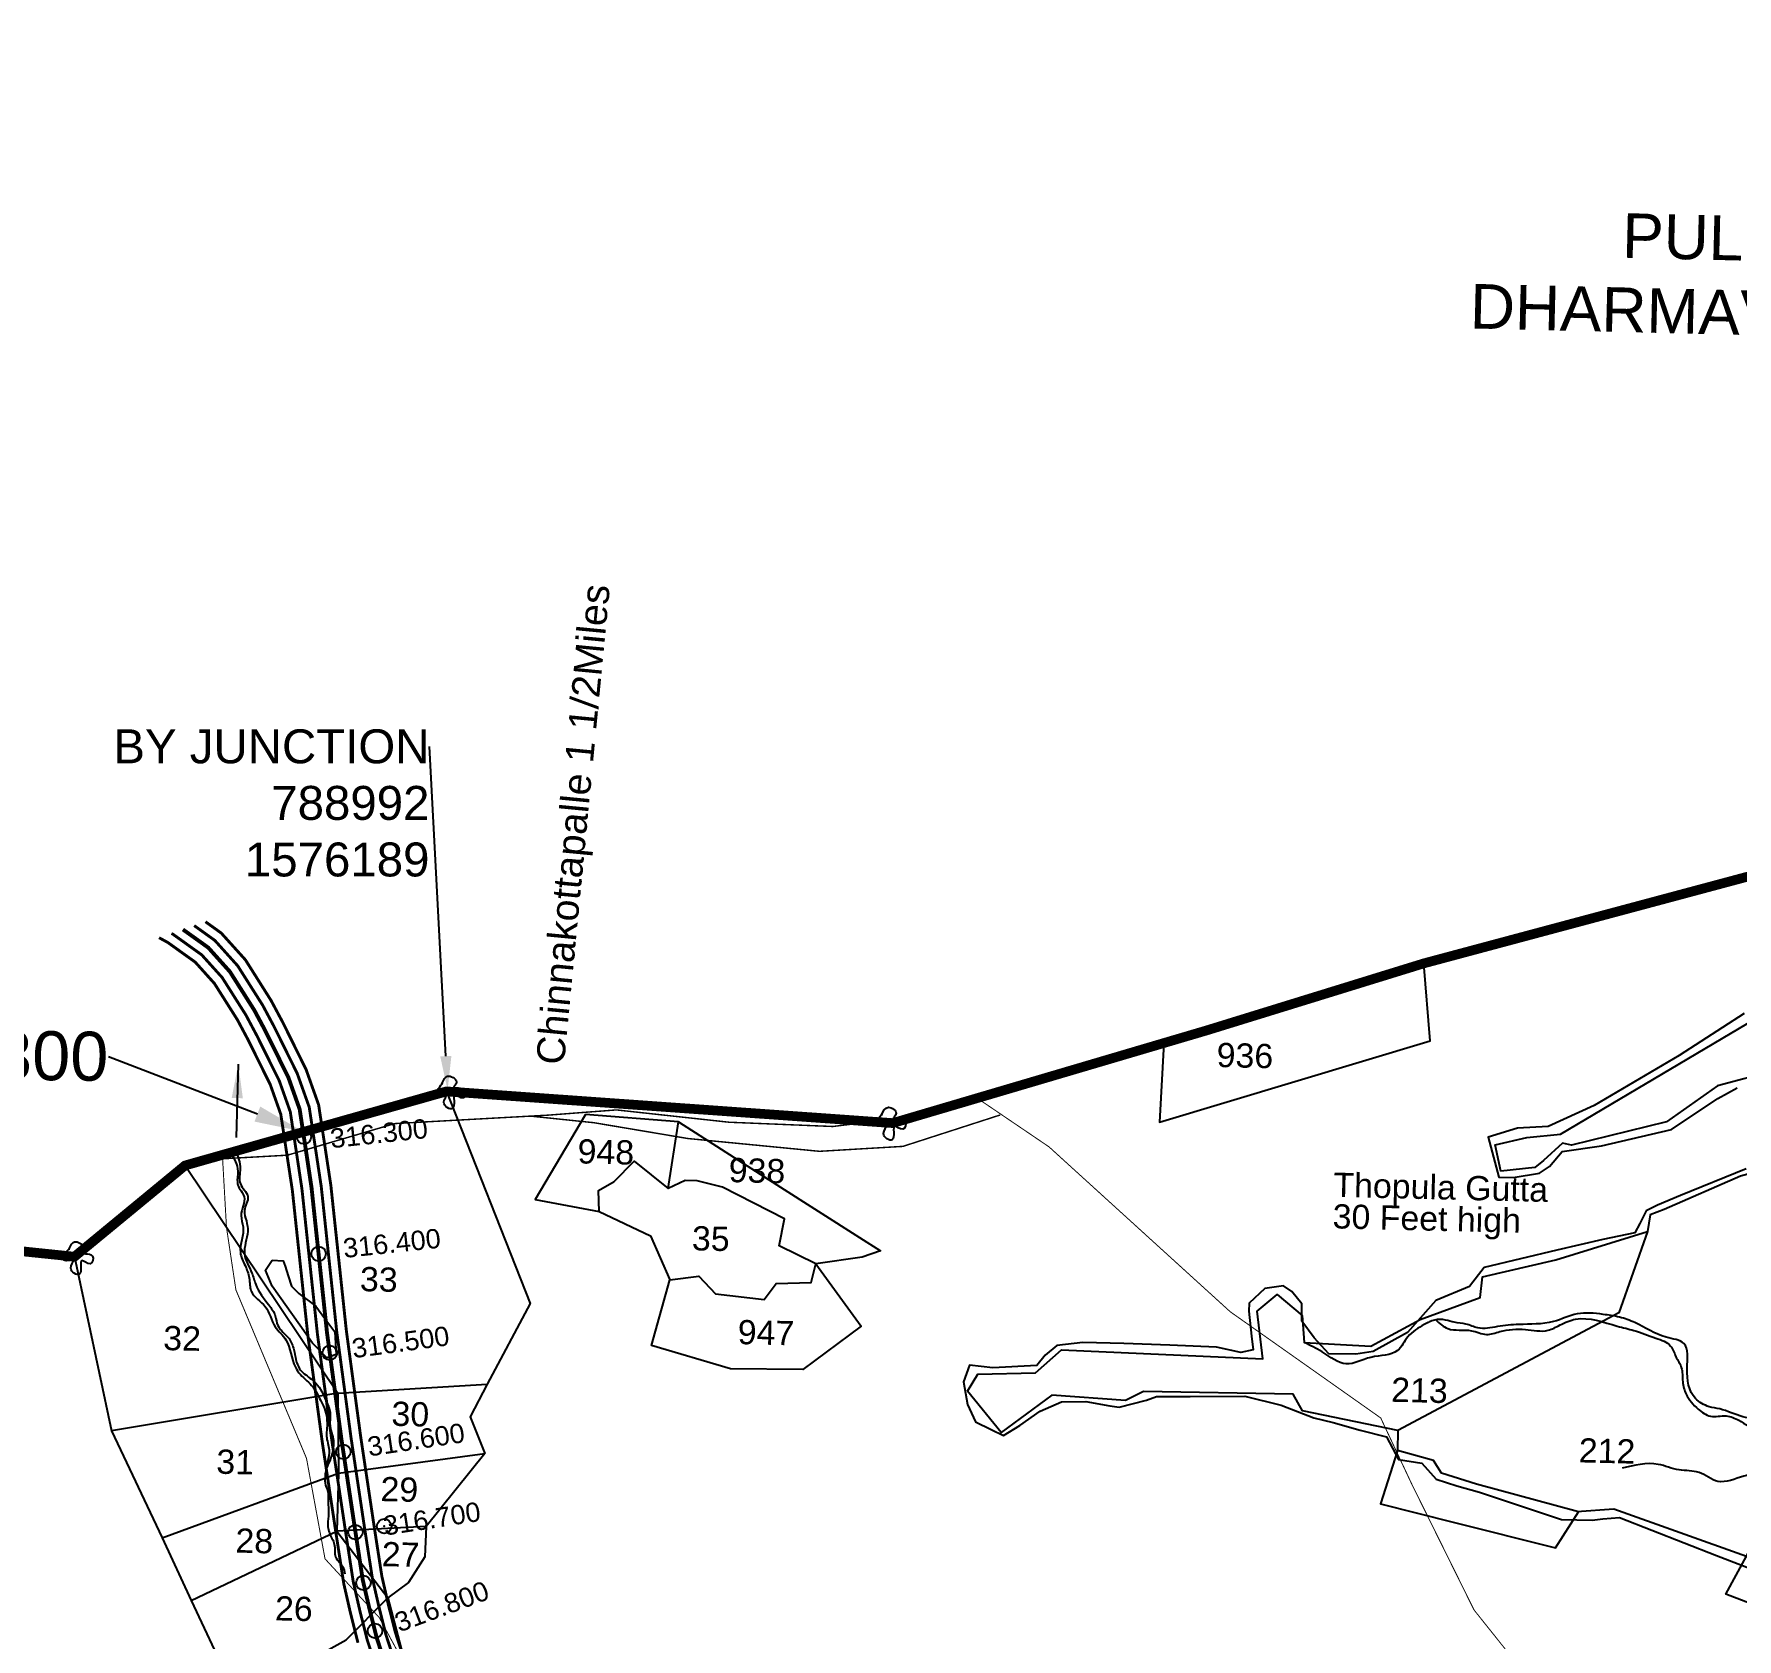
# Model space of a CAD drawing. Header units: feet. Extents: x 786471 to 797175, y 1568667 to 1582707.
# Drawn here: x 788539 to 790295, y 1575644 to 1577299 of the extents above; entities that cross this region are included whole.
import ezdxf
from ezdxf import colors
from ezdxf.entities.mleader import LeaderData, LeaderLine
from ezdxf.enums import TextEntityAlignment as Align
from ezdxf.math import Vec2, Vec3

# ---------------------------------------------------------------- set-up
doc = ezdxf.new("R2010")
doc.units = ezdxf.units.FT
doc.header["$LTSCALE"] = 15
doc.header["$MEASUREMENT"] = 0
doc.header["$PDMODE"] = 32
doc.header["$PDSIZE"] = 15
doc.linetypes.add('HIDDEN2', pattern=[0.1875, 0.125, -0.0625])
for name, color, linetype in [('CANAL1', 7, 'Continuous'), ('CRDS STONES', 7, 'Continuous'), ('CSMark', 72, 'Continuous'), ('HILL', 17, 'Continuous'), ('PLOT', 7, 'Continuous'), ('PLOT NO', 7, 'Continuous'), ('ROADS', 6, 'Continuous'), ('TANKS-STREAM', 4, 'Continuous'), ('text1', 7, 'Continuous'), ('text2', 7, 'Continuous'), ('VILLAGE STONES', 240, 'Continuous')]:
    doc.layers.add(name, color=color, linetype=linetype)
doc.layers.add('VILLAGE BOUNDRY', color=5, linetype='HIDDEN2', lineweight=100)
doc.styles.get("Standard").update_dxf_attribs({"font": 'arial.ttf'})
doc.linetypes.add('DOTS', pattern='A,1e-06,-3,["●",Standard,S=3,R=0,X=-1.25,Y=-1.25],-3', length=6.000001)
doc.dimstyles.get("Standard").update_dxf_attribs({"dimtxt": 0.18, "dimasz": 35, "dimexe": 0.18, "dimexo": 0.0625, "dimgap": 0.09, "dimtad": 0, "dimtih": 1, "dimtoh": 1, "dimdec": 4, "dimzin": 0, "dimdsep": 46, "dimtxsty": 'Standard', "dimcen": 0.09, "dimadec": 0, "dimazin": 0, "dimtfac": 1, "dimtdec": 4, "dimtofl": 0, "dimtmove": 0, "dimatfit": 3, "dimfxl": 1, "dimtolj": 1, "dimtzin": 0, "dimarcsym": 0})

msp = doc.modelspace()

# ---------------------------------------------------------------- linework, layer by layer
at = {"layer": 'CANAL1', "color": 5, "const_width": 3}
for points in [[(788704.1, 1576379.5), (788725.3, 1576364.3), (788748.9, 1576338.1), (788774.7, 1576297.4), (788786.7, 1576274.9), (788810.3, 1576227.1), (788822.7, 1576192.3), (788835.1, 1576110.4), (788851.1, 1575960.5), (788865.8, 1575851.5), (788879.8, 1575758), (788887.8, 1575706.6), (788894.4, 1575677.7), (788901.8, 1575648.1), (788911.2, 1575619.2)], [(788680.6, 1576371.4), (788682.2, 1576370.6), (788711.9, 1576349.3), (788732.9, 1576326), (788757.4, 1576287.3), (788768.9, 1576265.7), (788791.9, 1576219.3), (788803.2, 1576187.4), (788815.2, 1576107.9), (788831.2, 1575958), (788846, 1575848.6), (788860.1, 1575755), (788868.1, 1575702.8), (788874.9, 1575673), (788882.6, 1575642.5), (788892.5, 1575612.2)]]:
    msp.add_lwpolyline(points, dxfattribs=at)
at = {"layer": 'CANAL1', "color": 1, "const_width": 3}
for points in [[(788715.7, 1576383.5), (788732, 1576371.8), (788756.9, 1576344.2), (788783.3, 1576302.4), (788795.6, 1576279.4), (788819.5, 1576231), (788832.4, 1576194.7), (788845, 1576111.7), (788861, 1575961.7), (788875.7, 1575852.9), (788889.7, 1575759.5), (788897.6, 1575708.5), (788904.1, 1575680), (788911.4, 1575650.9), (788920.6, 1575622.7)], [(788667.9, 1576367), (788676.9, 1576362.1), (788705.2, 1576341.8), (788724.9, 1576319.9), (788748.7, 1576282.3), (788760, 1576261.1), (788782.6, 1576215.4), (788793.4, 1576184.9), (788805.3, 1576106.6), (788821.3, 1575956.8), (788836.1, 1575847.2), (788850.2, 1575753.5), (788858.3, 1575701), (788865.2, 1575670.7), (788873, 1575639.8)]]:
    msp.add_lwpolyline(points, dxfattribs=at)
at = {"layer": 'CANAL1', "color": 1, "linetype": 'HIDDEN2', "ltscale": 5, "const_width": 4}
msp.add_lwpolyline([(788692.5, 1576375.5), (788718.6, 1576356.8), (788740.9, 1576332), (788766, 1576292.4), (788776.5, 1576272.8), (788787.6, 1576250.4), (788801.1, 1576223.2), (788812, 1576192.5), (788812.9, 1576189.8), (788820, 1576143.2), (788825.1, 1576109.2), (788841.1, 1575959.2), (788855.9, 1575850), (788870, 1575756.5), (788877.9, 1575704.7), (788884.7, 1575675.3), (788892.2, 1575645.3), (788901.8, 1575615.7)], dxfattribs=at)
at = {"layer": 'CSMark', "color": 3}
for p in [(788817.2, 1576161.8), (788832.4, 1576041), (788843.9, 1575938.8), (788857.9, 1575836.8), (788870.4, 1575754), (788878.6, 1575701.6), (788890.5, 1575652.1)]:
    msp.add_point(p, dxfattribs=at)
at = {"layer": 'HILL', "lineweight": -2}
for points in [[(790302.1, 1576288.8), (790235.1, 1576245.4), (790147.7, 1576194), (790100, 1576172.3), (790068.4, 1576170.6), (790038.2, 1576161.2), (790049.2, 1576120), (790064.2, 1576119.7), (790091.3, 1576124.1), (790101.4, 1576131.1), (790114.6, 1576146.5), (790155.2, 1576152.5), (790227.3, 1576169.2), (790275, 1576201.3), (790295.1, 1576212.3)], [(790304.2, 1576128.8), (790236.6, 1576101.1), (790212.8, 1576091.3), (790201.3, 1576085.3), (790194.6, 1576072.2), (790189.6, 1576062.5), (790156.6, 1576055.9), (790109.1, 1576044.6), (790034.3, 1576026.8), (790019, 1576007.4), (789984.5, 1575992.9), (789955, 1575959.7), (789919.8, 1575940.4), (789901.7, 1575937.5), (789873.9, 1575937.7), (789858.9, 1575954.2), (789846.1, 1575971.4), (789846.1, 1575989.3), (789835.8, 1576002.2), (789827.2, 1576007.9), (789807.9, 1576005.2), (789791.7, 1575990), (789791.5, 1575982), (789794.4, 1575956.1), (789796, 1575942.1), (789783.2, 1575939.3), (789758.3, 1575944.7), (789710.1, 1575946.7), (789662.7, 1575948.6), (789620.4, 1575949.5), (789593.5, 1575946.3), (789581.6, 1575936.4), (789572.8, 1575925.9), (789527.5, 1575923.3), (789503.4, 1575926), (789497.4, 1575908.9), (789501.3, 1575885.7), (789509.6, 1575867.6), (789526, 1575859.7), (789538.5, 1575853.5), (789555.5, 1575863.9), (789576.4, 1575878.8), (789598.2, 1575888.2), (789623.4, 1575888.6), (789648.2, 1575884.1), (789657.9, 1575882.8), (789685.9, 1575890), (789696.2, 1575893.7), (789730.9, 1575893.7), (789787.4, 1575894.1), (789824.9, 1575884.9), (789858.7, 1575871.8), (789878.5, 1575867.1), (789906.4, 1575859.1), (789933.4, 1575852.2), (789945.9, 1575828.7), (789969.9, 1575825.2), (789984.8, 1575808.7), (790006.1, 1575801.7), (790029.2, 1575795.3), (790114, 1575767.1), (790145.5, 1575766.3), (790156.4, 1575767.5), (790173.8, 1575768.9), (790273.8, 1575730), (790352.5, 1575699.5)], [(788784.5, 1576034.5), (788795.7, 1576033.6), (788797.8, 1576028.4), (788800.9, 1576018.3), (788804.3, 1576007.7), (788812.1, 1576000.1), (788829.5, 1575987), (788838.8, 1575974.4), (788849.1, 1575960.6), (788850.5, 1575937.3), (788841, 1575933.8), (788826.1, 1575948.9), (788812.9, 1575967.5), (788784.5, 1576007.7), (788777.5, 1576024), (788784.5, 1576034.5)]]:
    msp.add_lwpolyline(points, dxfattribs=at)
at = {"layer": 'PLOT', "lineweight": -2}
for points in [[(789704, 1576258.4), (789699.5, 1576176.9), (789978.4, 1576260.6), (789971.8, 1576340.5)], [(790393.7, 1576246), (790274.9, 1576214.4), (790222.3, 1576177.1), (790124.1, 1576152.9), (790115, 1576155.1), (790095.5, 1576137.2), (790086.4, 1576129.9), (790051.5, 1576126.1), (790045.6, 1576153.5), (790078.3, 1576160.9), (790112.9, 1576164.3), (790288.3, 1576268.3), (790358.9, 1576310.1)], [(788964.2, 1576208.5), (789050.4, 1575989.9), (789006.1, 1575906.6), (788988.7, 1575872.7), (789003.9, 1575835), (788943.2, 1575759.6), (788941.9, 1575728.6), (788925, 1575702.1), (788903.6, 1575686), (788920.9, 1575620.7)], [(789107.5, 1576184.6), (789055.7, 1576096.9), (789121.7, 1576084.8), (789121, 1576106.2), (789137, 1576115.7), (789157.9, 1576136.6), (789192.8, 1576108.5), (789203.4, 1576177), (789107.5, 1576184.6)], [(789203.4, 1576177), (789304.7, 1576112.3), (789390.1, 1576057.9), (789411.9, 1576043.9), (789392.8, 1576037.7), (789344.9, 1576030.6), (789391.7, 1575966.4), (789331.7, 1575921.5), (789257, 1575922.3), (789175.8, 1575946.5), (789194.4, 1576014), (789224.5, 1576018.1), (789241.6, 1575999.7), (789291.8, 1575993.9), (789304.1, 1576010.3), (789340.3, 1576011.5), (789344.9, 1576030.6), (789307.3, 1576049.1), (789312.6, 1576076.9), (789248.7, 1576109.6), (789222.8, 1576116.1), (789210.4, 1576116.6), (789192.8, 1576108.5)], [(790129.6, 1575775.3), (790167.8, 1575778.1), (790304.8, 1575729.3), (790456.3, 1575667.4), (790439.5, 1575630.2), (790283.3, 1575689.9), (790304.8, 1575729.3), (790326.2, 1575768.5), (790388.6, 1575837), (790428.3, 1575909), (790426.8, 1575945.2), (790386.2, 1575979.4), (790373.7, 1576014.7), (790366.9, 1576054.3), (790379.4, 1576059.1), (790353.7, 1576136.1), (790298.5, 1576121.1), (790219.7, 1576086.6), (790205.5, 1576081.3), (790202.7, 1576063.9)], [(788694.7, 1576132.1), (788852.1, 1575897.1), (789006.1, 1575906.6)], [(789121.7, 1576084.8), (789174.5, 1576059.6), (789194.4, 1576014)], [(789501.4, 1575899.3), (789512.2, 1575917), (789571.7, 1575918.1), (789598.3, 1575941.9), (789805.9, 1575932.7), (789800.1, 1575981.9), (789820.7, 1575999.1), (789846.5, 1575977.2), (789848.7, 1575949.4), (789917.4, 1575945.7), (789968.2, 1575973.3), (790030.1, 1575996), (790032.6, 1576017.1), (790108.2, 1576034.9), (790202.7, 1576063.9), (790172.9, 1575980.2), (789945.1, 1575858.8), (789846.8, 1575878.9), (789837.1, 1575896.4), (789682.8, 1575899.1), (789664.5, 1575889.8), (789588.5, 1575895.1), (789536, 1575856.8), (789501.4, 1575899.3)], [(788580.6, 1576038), (788618.8, 1575858.3), (788671.2, 1575747.9), (788701.1, 1575683.5), (788738.3, 1575603.5), (788753, 1575562), (788677.6, 1575478.9), (788609.7, 1575371.7), (788495.6, 1575169.4)], [(788852.1, 1575897.1), (788618.8, 1575858.3)], [(788852.1, 1575897.1), (788852.8, 1575814.6), (788851.2, 1575754.8), (788903.6, 1575686)], [(789945.1, 1575858.8), (789944.8, 1575838.2), (789927.3, 1575783.2), (790002.2, 1575764.3), (790107.8, 1575737.6), (790131.5, 1575774.8), (790026.2, 1575803.3), (789990.1, 1575814.7), (789981.9, 1575827.9), (789944.8, 1575838.2)], [(788671.2, 1575747.9), (788852.8, 1575814.6), (789003.9, 1575835)], [(788701.1, 1575683.5), (788851.2, 1575754.8)], [(788943.2, 1575759.6), (788851.2, 1575754.8)], [(788738.3, 1575603.5), (788763.6, 1575625.6), (788830.7, 1575626), (788860.8, 1575643), (788903.6, 1575686)]]:
    msp.add_lwpolyline(points, dxfattribs=at)
at = {"layer": 'ROADS', "linetype": 'HIDDEN2', "lineweight": -2, "ltscale": 10, "const_width": 1.5}
for points in [[(788715.5, 1576138), (788800.2, 1576142.7), (788910.9, 1576175.3), (789068.8, 1576184), (789139.4, 1576189.4), (789255.6, 1576176.7), (789362.5, 1576172.3), (789403.3, 1576177.3)], [(789535.2, 1576184.2), (789434.9, 1576151.8), (789348.8, 1576146.7), (789213.1, 1576159.9), (789116.3, 1576176.2), (789051, 1576183)]]:
    msp.add_lwpolyline(points, dxfattribs=at)
at = {"layer": 'ROADS', "linetype": 'DOTS', "lineweight": -3, "ltscale": 0.25, "const_width": 1}
for points in [[(790457.4, 1574566.1), (790414.7, 1574558.5), (790342.8, 1574624.8), (790310.6, 1574748.3), (790277.5, 1574814.4), (790261.8, 1574907), (790229.8, 1574992.6), (790220.3, 1575111.1), (790183.6, 1575434.8), (790110.5, 1575564.9), (790023.7, 1575673.7), (789959.7, 1575803.1), (789927.5, 1575871.7), (789772.4, 1575981.2), (789585.5, 1576151.3), (789511.5, 1576201.5)], [(790366.2, 1574493.9), (790184, 1574601.2), (790108.9, 1574632.3), (790025.1, 1574627.2), (789946.4, 1574649.4), (789847.7, 1574763.7), (789835.5, 1574907.5), (789730.8, 1574948.9), (789671.9, 1574937.5), (789581.6, 1574973.9), (789475.2, 1575027.1), (789428.2, 1575099), (789358.4, 1575165.6), (789300.5, 1575274), (789188, 1575392.4), (789008.5, 1575479.1), (788965.3, 1575499.9), (788935.9, 1575590.2), (788895, 1575665.7), (788839, 1575726.4), (788819.9, 1575830.1), (788747.1, 1576003.8), (788737.4, 1576068.3), (788733.4, 1576139)]]:
    msp.add_lwpolyline(points, dxfattribs=at)
at = {"layer": 'TANKS-STREAM', "linetype": 'ByBlock', "lineweight": -2}
for points in [[(788741.7, 1576145.1), (788749.1, 1576126.3), (788749.2, 1576111.9), (788755.6, 1576099.9), (788752.5, 1576080.5), (788754.6, 1576068.7), (788751.7, 1576042.4), (788756.5, 1576028.9), (788760.8, 1576016.1), (788762.9, 1576002.4), (788777.2, 1575986.6), (788787.7, 1575965.6), (788798.6, 1575952.4), (788808.4, 1575924), (788820.1, 1575910.1), (788826.7, 1575903.4), (788834.2, 1575890), (788838.4, 1575881.6), (788840.9, 1575861.2), (788840.5, 1575852.9), (788843.2, 1575838.8), (788841.5, 1575826.4), (788839.3, 1575813.6), (788839, 1575804.6), (788841.8, 1575795.9), (788842.3, 1575785.4), (788842.5, 1575770.4), (788841.9, 1575759.5), (788846.2, 1575747.3), (788848.6, 1575741.4), (788849.8, 1575728.5), (788854, 1575722.6), (788857.4, 1575718), (788859.6, 1575710.9)], [(788747, 1576146.9), (788751.6, 1576128.8), (788751.7, 1576113.2), (788759.4, 1576100.3), (788756, 1576085.5), (788757.9, 1576075), (788759.3, 1576064.1), (788755.9, 1576040.8), (788763.6, 1576021.1), (788767.5, 1576009.5), (788781, 1575988.2), (788787.7, 1575976.9), (788790.2, 1575967.1), (788801.9, 1575953.5), (788806.8, 1575942.2), (788812.8, 1575922.5), (788823.5, 1575912.8), (788829.6, 1575907.7), (788840.4, 1575888.6), (788844.3, 1575877.4), (788844.3, 1575861.4), (788847, 1575852.1), (788846.9, 1575837.5), (788843.8, 1575827.6), (788840.1, 1575819.2)]]:
    msp.add_spline(points, degree=3, dxfattribs=at)
at = {"layer": 'TANKS-STREAM', "lineweight": -2}
for points in [[(790640.3, 1575675.6), (790630.2, 1575690.5), (790620.7, 1575704.3), (790612.6, 1575723.2), (790602.7, 1575737.3), (790589.2, 1575751.8), (790567.7, 1575762.8), (790545.1, 1575766.3), (790521.2, 1575772.1), (790507.1, 1575775.5), (790490.5, 1575783.4), (790476.6, 1575794.6), (790466.2, 1575798.8), (790454.4, 1575803), (790438, 1575804.1), (790423.9, 1575808.7), (790415.8, 1575813.8), (790403.7, 1575817.8), (790385.4, 1575824.7), (790378.8, 1575833.6), (790370.7, 1575839.9), (790345.3, 1575861.6), (790324.3, 1575869.4), (790300.9, 1575872.9), (790277, 1575881), (790266.2, 1575883.3), (790252.1, 1575891.7), (790243.5, 1575922.8), (790240, 1575948.6), (790222, 1575954.9), (790189.6, 1575970), (790173.6, 1575975.6), (790156.8, 1575978.5), (790130.1, 1575979), (790105.6, 1575971.1), (790070, 1575968.1), (790047.8, 1575965.9), (790027.6, 1575964.6), (790015.4, 1575968.5), (790003.3, 1575970.4), (789994.3, 1575972.7), (789983.1, 1575972.6), (789972.4, 1575968), (789955.5, 1575955.3), (789944.9, 1575941.2), (789917.2, 1575934.2), (789892, 1575927.4), (789867, 1575939.9), (789848.7, 1575949.4)], [(789984.3, 1575972.8), (789996.7, 1575963.9), (790021, 1575961.7), (790036.6, 1575957.9), (790050.4, 1575960.7), (790076.7, 1575963), (790100.1, 1575962.1), (790112.4, 1575967.6), (790128.5, 1575973.6), (790171.4, 1575966.4), (790188.6, 1575961.9), (790211.2, 1575954), (790226.4, 1575945.9), (790231.9, 1575934.9), (790237.4, 1575923.9), (790238.9, 1575909.1), (790242.5, 1575896.2), (790254.9, 1575880.9), (790267.5, 1575873.6), (790283.6, 1575873.8), (790296.9, 1575869.3), (790316.5, 1575859.6), (790336.4, 1575857.8), (790351.2, 1575848.5), (790369, 1575831.1), (790355.5, 1575823.9), (790343.7, 1575815.2), (790322.9, 1575814.1), (790302, 1575811.7), (790275, 1575806.3), (790255.7, 1575815.4), (790235.2, 1575818.1), (790213.6, 1575823.8), (790176.3, 1575819.9)]]:
    msp.add_spline(points, degree=3, dxfattribs=at)
at = {"layer": 'text2', "color": 3}
msp.add_point((788900, 1575760), dxfattribs=at)
at = {"layer": 'text2', "color": 2}
msp.add_point((788900, 1575760), dxfattribs=at)
at = {"layer": 'VILLAGE BOUNDRY', "lineweight": -2, "ltscale": 25, "const_width": 10}
msp.add_lwpolyline([(787596.9, 1575881.7), (788223.7, 1576065.3), (788279.9, 1576069.2), (788580.6, 1576038), (788694.7, 1576132.1), (788964.2, 1576208.5), (789424.3, 1576175.8), (789748.7, 1576271.6), (789971.8, 1576340.5), (790601.4, 1576509.2), (790896.2, 1576523), (791265, 1576713.6), (791597.3, 1576876.5), (792466.3, 1577146.5), (792503.4, 1577154.1), (793454.4, 1577294)], dxfattribs=at)
at = {"layer": 'VILLAGE STONES', "lineweight": -2}
for points in [[(788959.4, 1576216.1), (788966.6, 1576224.3), (788974.4, 1576217.1), (788971.9, 1576213.4), (788983.8, 1576209.7), (788981.3, 1576201.7), (788973, 1576205), (788970.5, 1576190.9), (788961.5, 1576197.2), (788964, 1576205), (788953.6, 1576206), (788959.4, 1576216.1), (788959.3, 1576216)], [(789412.8, 1576184), (789419.9, 1576192.1), (789427.7, 1576184.9), (789425.3, 1576181.2), (789437.2, 1576177.5), (789434.7, 1576169.5), (789426.4, 1576172.8), (789423.8, 1576158.7), (789414.9, 1576165), (789417.3, 1576172.8), (789406.9, 1576173.8), (789412.8, 1576184), (789412.7, 1576183.8)], [(788574.8, 1576045.2), (788581.9, 1576053.4), (788589.7, 1576046.2), (788587.3, 1576042.5), (788599.2, 1576038.7), (788596.7, 1576030.8), (788588.4, 1576034), (788585.8, 1576020), (788576.9, 1576026.3), (788579.3, 1576034.1), (788568.9, 1576035.1), (788574.8, 1576045.2), (788574.7, 1576045)]]:
    msp.add_spline(points, degree=3, dxfattribs=at)

# ---------------------------------------------------------------- texts
at = {"layer": 'CSMark', "color": 1}
for s, rotation, p in [('316.300', 6.0928, (788844.4, 1576159.8)), ('316.400', 6.0928, (788857.7, 1576046.6)), ('316.500', 7.7063, (788866.9, 1575943.2)), ('316.600', 8.5389, (788882.9, 1575841.8)), ('316.700', 8.7395, (788899.3, 1575760.2)), ('316.800', 20.4165, (788912, 1575659.7))]:
    msp.add_text(s, height=20, rotation=rotation, dxfattribs=at).set_placement(p, align=Align.MIDDLE_LEFT)
at = {"layer": 'PLOT NO', "lineweight": -2}
for s, p in [('936', (789758.1, 1576233.7)), ('948', (789099.2, 1576134.3)), ('938', (789255, 1576115)), ('Thopula Gutta', (789878.5, 1576099.8)), ('30 Feet high', (789877.7, 1576067.3)), ('947', (789264.3, 1575947.9))]:
    msp.add_text(s, height=25, rotation=358.6227, dxfattribs=at).set_placement(p)
for s, p in [('35', (789236.8, 1576056.7)), ('33', (788894.5, 1576014.6)), ('32', (788691.7, 1575953.8)), ('213', (789967.5, 1575900.2)), ('30', (788927, 1575875.7)), ('31', (788746.4, 1575826.3)), ('212', (790160.9, 1575837.7)), ('29', (788915.7, 1575798)), ('28', (788766.1, 1575744.9)), ('27', (788917, 1575730.9)), ('26', (788806.9, 1575675))]:
    msp.add_text(s, height=25, rotation=358.6227, dxfattribs=at).set_placement(p, align=Align.MIDDLE_CENTER)
at = {"layer": 'text1', "lineweight": -2, "insert": (790008.5, 1577195.1), "char_height": 45.988, "width": 757.523, "attachment_point": 1, "rotation": 358.6227}
msp.add_mtext('\\pi301.39;{\\C1;No 21\\P\\pi170.5;PULETIPALLE\\P\\pi15.402;DHARMAVARAM TALUK}', dxfattribs=at)
at = {"layer": 'text2', "lineweight": -2}
msp.add_text('Chinnakottapalle 1 1/2Miles', height=28.979, rotation=84.5148, dxfattribs=at).set_placement((789085.3, 1576235))

# ---------------------------------------------------------------- leaders
at = {"layer": 'CRDS STONES', "color": 1}
ml = msp.add_multileader_mtext('Standard', dxfattribs=at)
ml.set_content('BY JUNCTION\\P788992\\P1576189', color=1)
ml.set_leader_properties()
ml.build(insert=Vec2(0, 0))
ml.multileader.update_dxf_attribs({"dogleg_length": 0.36, "arrow_head_size": 35})
ctx = ml.context
ctx.base_point, ctx.char_height, ctx.arrow_head_size, ctx.landing_gap_size, ctx.plane_origin = Vec3(788628.2, 1576564.1), 35, 35, 0.09, Vec3(788735.9, 1576184.5)
ctx.text_align_type = 2
notes = []
notes.append((ctx, [(1, (1, 1, 0), (788946.8, 1576564.1), (-1, 0), 1.396927018504357e-11, [(0, [(788965.4, 1576209.9)], 0, [])])]))
ctx.mtext.insert, ctx.mtext.alignment, ctx.mtext.flow_direction = Vec3(788946.7, 1576581.9), 3, 5
at = {"layer": 'VILLAGE BOUNDRY', "linetype": 'ByBlock', "lineweight": -2}
msp.add_leader([(788749.6, 1576236.6), (788747.3, 1576160.8)], dimstyle='Standard', override={"dimgap": 0.09, "dimtad": 0}, dxfattribs=at)
at = {"layer": 'VILLAGE STONES', "color": 1}
ml = msp.add_multileader_mtext('Standard', dxfattribs=at)
ml.set_content('316.300', color=1)
ml.set_leader_properties()
ml.build(insert=Vec2(0, 0))
ml.multileader.update_dxf_attribs({"dogleg_length": 0.36, "arrow_head_size": 50.5})
ctx = ml.context
ctx.base_point, ctx.char_height, ctx.arrow_head_size, ctx.landing_gap_size, ctx.plane_origin, ctx.plane_x_axis, ctx.plane_y_axis = Vec3(788366.6, 1576247.2), 50.53, 50.5, 0.091, Vec3(789223.3, 1576047.3), Vec3(0.999919, -0.012724), Vec3(0.012724, 0.999919)
ctx.text_align_type = 2
notes.append((ctx, [(1, (1, 1, 0), (788615.6, 1576244.1), (-0.999919, 0.012724), 7.815351884575378e-12, [(0, [(788816.4, 1576167)], 0, [])])]))
ctx.mtext.insert, ctx.mtext.text_direction, ctx.mtext.rotation, ctx.mtext.alignment, ctx.mtext.flow_direction = Vec3(788615.9, 1576269.8), Vec3(0.999919, -0.012724), 6.270461, 3, 5
for ctx, leaders in notes:
    for number, flags, end, landing, length, lines in leaders:
        leader = LeaderData()
        leader.index, (leader.has_last_leader_line, leader.has_dogleg_vector, leader.attachment_direction) = number, flags
        leader.last_leader_point, leader.dogleg_vector, leader.dogleg_length = Vec3(end), Vec3(landing), length
        for number, points, colour, breaks in lines:
            line = LeaderLine()
            line.index, line.vertices, line.color, line.breaks = number, Vec3.list(points), colors.encode_raw_color(colour), breaks
            leader.lines.append(line)
        ctx.leaders.append(leader)

doc.saveas('drawing.dxf')
